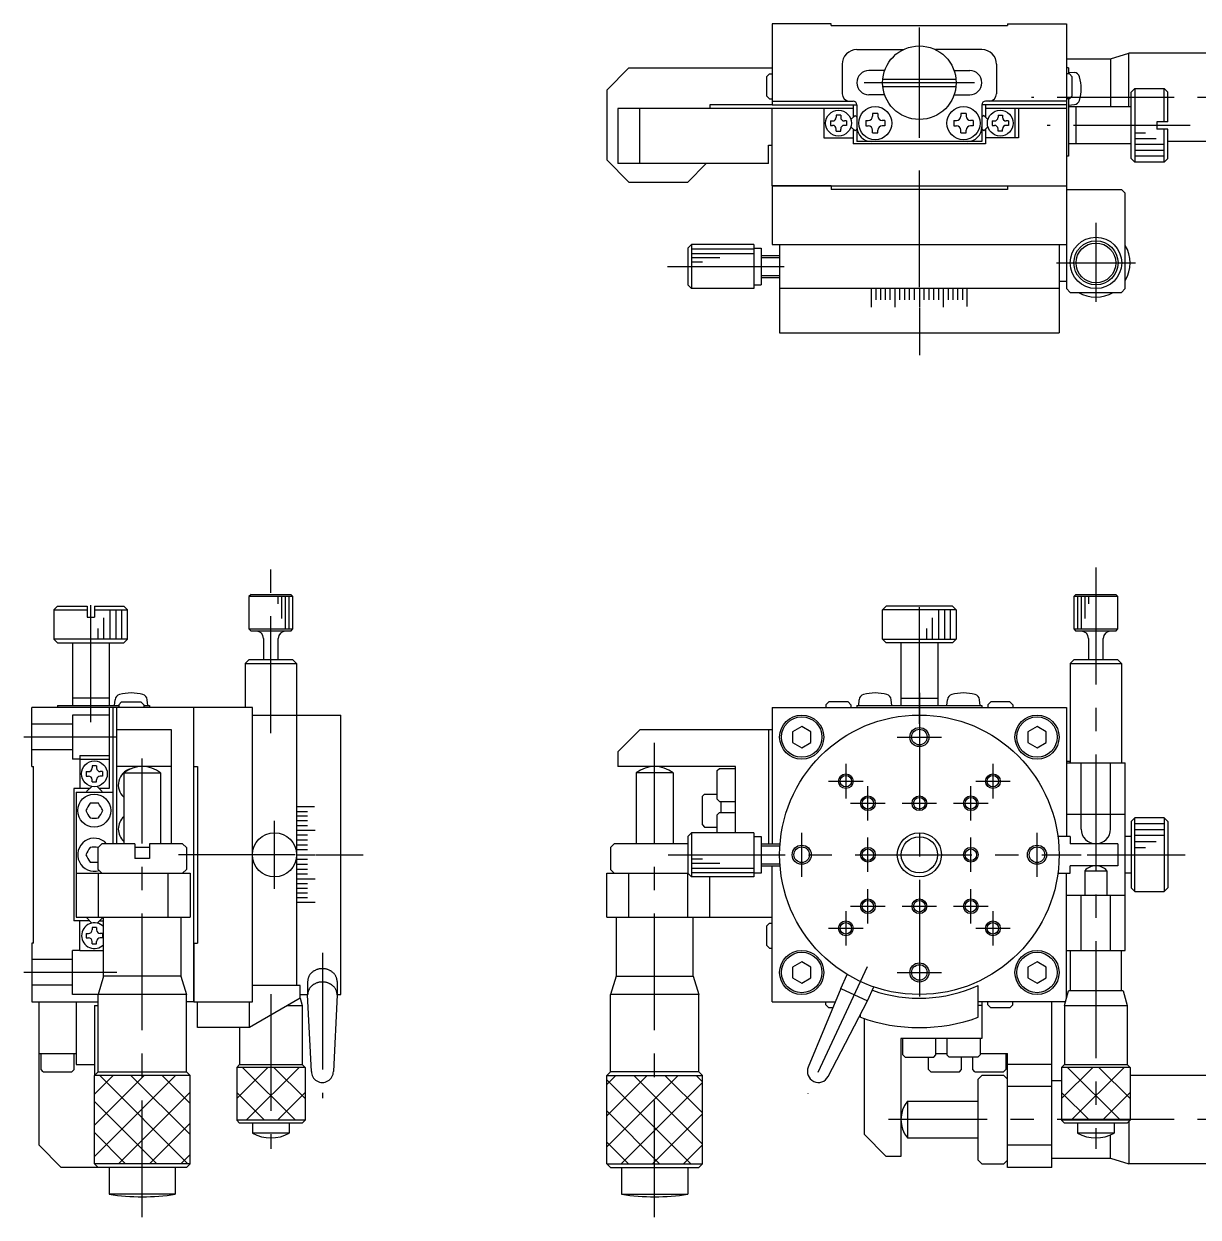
# Model space of a CAD drawing. Extents: x -1 to 253, y -8 to 263.
# Drawn here: x -1.1 to 158.6, y 101.2 to 263.4 of the extents above; entities that cross this region are included whole.
import ezdxf

# ---------------------------------------------------------------- set-up
doc = ezdxf.new("R2010")
doc.units = 0
doc.header["$LTSCALE"] = 0.5
doc.linetypes.add('CENTER', pattern=[50.8, 31.75, -6.35, 6.35, -6.35])
doc.linetypes.add('DASHED', pattern=[19.05, 12.7, -6.35])
for name, color, linetype in [('MSM_CENTER', 1, 'CENTER'), ('MSM_CONTINUOUS', 7, 'CONTINUOUS'), ('MSM_DASHED', 4, 'DASHED'), ('MSM_NARROW', 5, 'CONTINUOUS')]:
    doc.layers.add(name, color=color, linetype=linetype)

msp = doc.modelspace()

# ---------------------------------------------------------------- linework, layer by layer
at = {"layer": 'MSM_CENTER'}
for p, q in [((120.688971, 247.91585), (120.688968, 262.915852)), ((128.188971, 255.415883), (113.188969, 255.415854)), ((180.72218, 253.415872), (135.959689, 253.415872)), ((157.513314, 249.615885), (138.086068, 249.615882)), ((120.68897, 227.597353), (120.68897, 244.972525)), ((144.688981, 236.344962), (144.688981, 225.627664)), ((86.415682, 230.415861), (104.320874, 230.415861)), ((139.344479, 230.915861), (150.061777, 230.915861)), ((120.68897, 224.79709), (120.68897, 218.365255)), ((32.500012, 166.99943), (32.500012, 189.575103)), ((144.688961, 189.485721), (144.688961, 110.472799)), ((120.688962, 168.2457), (120.688961, 187.277)), ((8.000015, 168.497857), (8.000015, 186.037619)), ((120.688963, 172.45265), (120.688963, 128.452664)), ((11.557018, 166.452659), (-1.095983, 166.452659)), ((84.688949, 101.186692), (84.688953, 165.687369)), ((117.688966, 166.452646), (123.688969, 166.452646)), ((14.999985, 101.186692), (14.999985, 163.54769)), ((110.688963, 162.795756), (110.688963, 158.10956)), ((130.688962, 162.795756), (130.688962, 158.10956)), ((108.345864, 160.452656), (113.03206, 160.452656)), ((113.68896, 155.109547), (113.68896, 159.795747)), ((127.688959, 155.109547), (127.688959, 159.795747)), ((128.345863, 160.452656), (133.032059, 160.452656)), ((111.345861, 157.452647), (116.03206, 157.452647)), ((118.345869, 157.45265), (123.032069, 157.45265)), ((125.34586, 157.452647), (130.032059, 157.452647)), ((33.000012, 145.818822), (33.000012, 155.086496)), ((104.688961, 147.452651), (104.688961, 153.452653)), ((113.68896, 148.109554), (113.68896, 152.79575)), ((127.688959, 148.109551), (127.688959, 152.79575)), ((136.688974, 147.452648), (136.688974, 153.45265)), ((35.81852, 150.452656), (18.443348, 150.452656)), ((38.618783, 150.452656), (45.050618, 150.452656)), ((86.54505, 150.452657), (142.688956, 150.452657)), ((143.511379, 150.452657), (156.828548, 150.452657)), ((113.68896, 141.109548), (113.68896, 145.795747)), ((127.688959, 141.109548), (127.688959, 145.795747)), ((110.688963, 142.795757), (110.688963, 138.109561)), ((111.345861, 143.452645), (116.03206, 143.452645)), ((118.345869, 143.452645), (123.032065, 143.452645)), ((125.34586, 143.452645), (130.032059, 143.452645)), ((130.688962, 142.795757), (130.688962, 138.109561)), ((108.345864, 140.452657), (113.03206, 140.452657)), ((128.345863, 140.452657), (133.032059, 140.452657)), ((39.499618, 137.123071), (39.501568, 117.342589)), ((113.594366, 135.238255), (105.542223, 117.970367)), ((11.557018, 134.452658), (-1.095983, 134.452658)), ((117.688966, 134.452645), (123.688969, 134.452645)), ((32.500012, 131.513937), (32.500012, 110.472798)), ((180.72218, 114.452627), (116.491188, 114.452657))]:
    msp.add_line(p, q, dxfattribs=at)
at = {"layer": 'MSM_CONTINUOUS'}
for p, q in [((100.688939, 263.415865), (100.688941, 252.415867)), ((108.688975, 263.415865), (100.688975, 263.415865)), ((108.688972, 263.215868), (132.688968, 263.215868)), ((108.688975, 263.215865), (108.688975, 263.415853)), ((132.688968, 263.415868), (140.688968, 263.415868)), ((132.688968, 263.415868), (132.688968, 263.215868)), ((140.688968, 263.415868), (140.688973, 241.415869)), ((112.191474, 259.915866), (118.509555, 259.915866)), ((129.191473, 259.915866), (122.868391, 259.915866)), ((140.688969, 258.665873), (146.688981, 258.665873)), ((146.688981, 258.665873), (149.188982, 259.415871)), ((146.688981, 258.665873), (146.688981, 252.115854)), ((149.188982, 252.115854), (149.188982, 259.415871)), ((159.688983, 259.415871), (149.188982, 259.415871)), ((78.188983, 254.415868), (81.188986, 257.415865)), ((81.188988, 257.415865), (100.688974, 257.415862)), ((99.88892, 256.215865), (100.28892, 256.615865)), ((100.28892, 256.615865), (100.68892, 256.615865)), ((110.188972, 257.915865), (110.188972, 253.915867)), ((115.969003, 257.065876), (113.838996, 257.065876)), ((125.408943, 257.065876), (127.54397, 257.065876)), ((131.188974, 257.91587), (131.188974, 253.91587)), ((141.088967, 256.615868), (140.688967, 256.615868)), ((140.989021, 257.41587), (140.68897, 257.41587)), ((140.989021, 257.41587), (140.989021, 256.615868)), ((140.989021, 256.865882), (141.771003, 256.797461)), ((141.088967, 256.615868), (141.488967, 256.215868)), ((99.88892, 256.215865), (99.88892, 253.615865)), ((115.714029, 255.915861), (125.663908, 255.915876)), ((115.714034, 254.915861), (125.663907, 254.915876)), ((141.488967, 253.615868), (141.488967, 256.215868)), ((78.188983, 254.415868), (78.188983, 244.915867)), ((100.28892, 253.215865), (99.88892, 253.615865)), ((100.28892, 253.215865), (100.68892, 253.215865)), ((115.969003, 253.765859), (113.838996, 253.765859)), ((125.408943, 253.765887), (127.54397, 253.765887)), ((141.088967, 253.215868), (140.688967, 253.215868)), ((140.989021, 253.215868), (140.989021, 245.41587)), ((141.488967, 253.615868), (141.088967, 253.215868)), ((149.489024, 254.115885), (149.98902, 254.615885)), ((149.489024, 245.115882), (149.489024, 254.115885)), ((149.98902, 254.615885), (149.98902, 244.615884)), ((149.98902, 254.615885), (153.98902, 254.615885)), ((153.98902, 250.115882), (153.98902, 254.615885)), ((154.489022, 254.115885), (153.98902, 254.615885)), ((154.489022, 250.115882), (154.489022, 254.115885)), ((111.688972, 251.915865), (79.688975, 251.915865)), ((79.688975, 251.915865), (79.688975, 244.415856)), ((82.688974, 244.415857), (82.688974, 251.915865)), ((92.188983, 252.415867), (92.188983, 251.915865)), ((100.688966, 252.415864), (92.188983, 252.415867)), ((100.688941, 252.915867), (111.688972, 252.915867)), ((100.688941, 252.415867), (112.188972, 252.415867)), ((100.688974, 241.415864), (100.688957, 251.915865)), ((107.688957, 251.915865), (107.688957, 247.915866)), ((111.688972, 252.415836), (111.688972, 250.726502)), ((112.188972, 252.415867), (112.188972, 247.415866)), ((140.68897, 252.41587), (129.188973, 252.41587)), ((129.188973, 252.41587), (129.188973, 247.415872)), ((140.68897, 252.915872), (129.688969, 252.915872)), ((129.688973, 252.4159), (129.688973, 250.726568)), ((140.68897, 251.91587), (129.688973, 251.91587)), ((133.688972, 251.91587), (133.688972, 247.91587)), ((134.188983, 251.91587), (134.188983, 247.91587)), ((140.989021, 252.365883), (141.771003, 252.434303)), ((149.489024, 252.115854), (140.989021, 252.115852)), ((141.989023, 252.115852), (141.989023, 247.115851)), ((108.588965, 250.215841), (108.588965, 249.61584)), ((108.588965, 250.215841), (108.888964, 250.215841)), ((109.388964, 251.01584), (109.388964, 250.715841)), ((109.988965, 251.01584), (109.388964, 251.01584)), ((109.988965, 251.01584), (109.988965, 250.715841)), ((110.788964, 250.215841), (110.488965, 250.215841)), ((110.788964, 250.215841), (110.788964, 249.61584)), ((111.368816, 250.406347), (111.938972, 250.976502)), ((111.938972, 250.976502), (112.188972, 250.726502)), ((113.390974, 250.269868), (113.390974, 249.561867)), ((113.390974, 250.269868), (113.744973, 250.269868)), ((114.334973, 251.213867), (114.334973, 250.859868)), ((115.042974, 251.213867), (114.334973, 251.213867)), ((115.042974, 251.213867), (115.042974, 250.859868)), ((115.986973, 250.269868), (115.632974, 250.269868)), ((115.986973, 250.269868), (115.986973, 249.561867)), ((125.390974, 250.269865), (125.390974, 249.561864)), ((125.390974, 250.269865), (125.744973, 250.269865)), ((126.334973, 251.213864), (126.334973, 250.859865)), ((127.042974, 251.213864), (126.334973, 251.213864)), ((127.042974, 251.213864), (127.042974, 250.859865)), ((127.986973, 250.269865), (127.632974, 250.269865)), ((127.986973, 250.269865), (127.986973, 249.561864)), ((129.438973, 250.97657), (129.188973, 250.726567)), ((130.00914, 250.406402), (129.438973, 250.97657)), ((130.588977, 250.215844), (130.888976, 250.215844)), ((130.588977, 250.215844), (130.588977, 249.615843)), ((131.388975, 251.015844), (131.988976, 251.015844)), ((131.388975, 251.015844), (131.388976, 250.715845)), ((131.988976, 251.015844), (131.988977, 250.715845)), ((132.788976, 250.215845), (132.488977, 250.215845)), ((132.788976, 250.215845), (132.788976, 249.615844)), ((154.489022, 250.115882), (152.989022, 250.115882)), ((152.989022, 250.115882), (152.989022, 249.115882)), ((108.588965, 249.61584), (108.888964, 249.61584)), ((109.388964, 248.815841), (109.388964, 249.11584)), ((109.388964, 248.815841), (109.988965, 248.815841)), ((109.988965, 248.815841), (109.988965, 249.11584)), ((110.788964, 249.61584), (110.488965, 249.61584)), ((111.368814, 249.425325), (111.938972, 248.855168)), ((111.688972, 249.105168), (111.688972, 247.115862)), ((111.938972, 248.855168), (112.188972, 249.105168)), ((113.390974, 249.561867), (113.744973, 249.561867)), ((114.334973, 248.617868), (114.334973, 248.971867)), ((114.334973, 248.617868), (115.042974, 248.617868)), ((115.042974, 248.617868), (115.042974, 248.971867)), ((115.986973, 249.561867), (115.632974, 249.561867)), ((125.390974, 249.561864), (125.744973, 249.561864)), ((126.334973, 248.617865), (126.334973, 248.971864)), ((126.334973, 248.617865), (127.042974, 248.617865)), ((127.042974, 248.617865), (127.042974, 248.971864)), ((127.986973, 249.561864), (127.632974, 249.561864)), ((129.438973, 248.855232), (129.188973, 249.105233)), ((130.009114, 249.425373), (129.438973, 248.855232)), ((129.688973, 249.105232), (129.688973, 247.115867)), ((130.588977, 249.615843), (130.888976, 249.615843)), ((131.388976, 248.815845), (131.388976, 249.115844)), ((131.988977, 248.815845), (131.388976, 248.815845)), ((131.988977, 248.815845), (131.988977, 249.115844)), ((132.788976, 249.615844), (132.488977, 249.615844)), ((154.489022, 249.115882), (152.989022, 249.115882)), ((153.98902, 244.615884), (153.98902, 249.115882)), ((154.489022, 245.115882), (154.489022, 249.115882)), ((100.188973, 246.915863), (100.688941, 246.915863)), ((100.188973, 244.415863), (100.188973, 246.915863)), ((107.688957, 247.915866), (111.688972, 247.915866)), ((129.688973, 247.115867), (111.688972, 247.115862)), ((129.188973, 247.415872), (112.188972, 247.415866)), ((134.188983, 247.91587), (129.688973, 247.91587)), ((149.489024, 247.115854), (140.989021, 247.115851)), ((159.688982, 247.41587), (154.489022, 247.41587)), ((140.989021, 245.41587), (140.68897, 245.41587)), ((149.98902, 244.615884), (149.489024, 245.115882)), ((154.489022, 245.115882), (153.98902, 244.615884)), ((81.188983, 241.915864), (78.188983, 244.915867)), ((100.188973, 244.415863), (79.688975, 244.415856)), ((91.689039, 244.41586), (89.188981, 241.915802)), ((153.98902, 244.615884), (149.98902, 244.615884)), ((81.189046, 241.915802), (89.188981, 241.915802)), ((100.688974, 241.415864), (140.688973, 241.415869)), ((108.688974, 241.415864), (100.688974, 241.415864)), ((100.688974, 241.415864), (100.688974, 233.415867)), ((108.688974, 241.415868), (108.688974, 240.915864)), ((132.688972, 240.915864), (108.688974, 240.915864)), ((132.688972, 241.415868), (132.688972, 240.915864)), ((132.688972, 241.415864), (140.688972, 241.415864)), ((140.688972, 241.415864), (140.688972, 227.415865)), ((140.688972, 240.915861), (148.188981, 240.915861)), ((148.688981, 240.415858), (148.188981, 240.915861)), ((148.688981, 227.415865), (148.688981, 240.415858)), ((89.688975, 233.415864), (89.188987, 232.915861)), ((89.188987, 232.915861), (89.188987, 227.915865)), ((89.688975, 233.415864), (89.688975, 227.415865)), ((98.188977, 233.415864), (89.688975, 233.415864)), ((98.188977, 233.415864), (98.188977, 227.415865)), ((98.188977, 232.915861), (99.188971, 232.915861)), ((99.188971, 232.915861), (99.188971, 227.915865)), ((100.688974, 233.415867), (140.688972, 233.415864)), ((101.688971, 233.415867), (101.688971, 221.415862)), ((139.688978, 233.415864), (139.688978, 221.415862)), ((99.188971, 231.915861), (101.688971, 231.915861)), ((99.188971, 228.915861), (101.688971, 228.915861)), ((89.188987, 227.915865), (89.688975, 227.415865)), ((98.188977, 227.415865), (89.688975, 227.415865)), ((98.188977, 227.915865), (99.188971, 227.915865)), ((139.688978, 227.415865), (101.688971, 227.415865)), ((114.190593, 224.915864), (114.190593, 227.415865)), ((114.817653, 225.915864), (114.817653, 227.415865)), ((115.451866, 225.915864), (115.451866, 227.415865)), ((116.092459, 225.915864), (116.092459, 227.415865)), ((116.738653, 225.915864), (116.738653, 227.415865)), ((117.389659, 224.915864), (117.389659, 227.415865)), ((118.044685, 225.915864), (118.044685, 227.415865)), ((118.702933, 225.915864), (118.702933, 227.415865)), ((119.363601, 225.915864), (119.363601, 227.415865)), ((120.025883, 225.915864), (120.025883, 227.415865)), ((120.68897, 227.415865), (120.68897, 224.915864)), ((121.352064, 225.915864), (121.352064, 227.415865)), ((122.014346, 225.915864), (122.014346, 227.415865)), ((122.675013, 225.915864), (122.675013, 227.415865)), ((123.333261, 225.915864), (123.333261, 227.415865)), ((123.988288, 224.915864), (123.988288, 227.415865)), ((124.639294, 225.915864), (124.639294, 227.415865)), ((125.285488, 225.915864), (125.285488, 227.415865)), ((125.926081, 225.915864), (125.926081, 227.415865)), ((126.560288, 227.415865), (126.560288, 225.915864)), ((127.187354, 224.986037), (127.187354, 227.415865)), ((139.688978, 228.415861), (140.688972, 228.415861)), ((140.688972, 227.415865), (141.188975, 226.915861)), ((148.688981, 227.415865), (148.188981, 226.915861)), ((141.188975, 226.915861), (148.188981, 226.915861)), ((101.688971, 221.415862), (139.688978, 221.415862)), ((29.800099, 185.852695), (29.500099, 185.552695)), ((35.500099, 185.552695), (29.500099, 185.552695)), ((29.500099, 185.552695), (29.500099, 181.152695)), ((29.800099, 185.852695), (35.200099, 185.852695)), ((35.500099, 185.552695), (35.200099, 185.852695)), ((35.500099, 181.152695), (35.500099, 185.552695)), ((141.988961, 185.852696), (141.688961, 185.552696)), ((147.688961, 185.552696), (141.688961, 185.552696)), ((141.688961, 185.552696), (141.688961, 181.152696)), ((141.988961, 185.852696), (147.388961, 185.852696)), ((147.688961, 185.552696), (147.388961, 185.852696)), ((147.688961, 181.152696), (147.688961, 185.552696)), ((3.500023, 184.252648), (3.000023, 183.752648)), ((3.000023, 183.752648), (7.500032, 183.752648)), ((3.000023, 183.752648), (3.000023, 179.752649)), ((3.500023, 184.252648), (7.500032, 184.252648)), ((7.500032, 184.252648), (7.500032, 182.752648)), ((8.500032, 184.252648), (12.500032, 184.252648)), ((8.500032, 184.252648), (8.500032, 182.752648)), ((8.500032, 183.752648), (13.000033, 183.752648)), ((12.500032, 184.252648), (13.000033, 183.752648)), ((13.000024, 179.752649), (13.000033, 183.752648)), ((116.188955, 184.252647), (115.688953, 183.752647)), ((125.688956, 183.752647), (115.688953, 183.752647)), ((115.688958, 179.752648), (115.688953, 183.752647)), ((125.188954, 184.252647), (116.188955, 184.252647)), ((125.188954, 184.252647), (125.688956, 183.752647)), ((125.688956, 183.752647), (125.688956, 179.752648)), ((7.500032, 182.752648), (8.500032, 182.752648)), ((29.500099, 181.152695), (35.500099, 181.152695)), ((29.500099, 181.152695), (29.800099, 180.852695)), ((35.200099, 180.852695), (29.800099, 180.852695)), ((35.200099, 180.852695), (35.500099, 181.152695)), ((141.688961, 181.152696), (147.688961, 181.152696)), ((141.688961, 181.152696), (141.988961, 180.852696)), ((147.388961, 180.852696), (141.988961, 180.852696)), ((147.388961, 180.852696), (147.688961, 181.152696)), ((13.000024, 179.752649), (3.000023, 179.752649)), ((3.000023, 179.752649), (3.500023, 179.252647)), ((3.500023, 179.252647), (12.500024, 179.252647)), ((5.500015, 179.252647), (5.500015, 170.752648)), ((10.500015, 179.252647), (10.500015, 170.752648)), ((12.500024, 179.252647), (13.000024, 179.752649)), ((31.500099, 179.852695), (31.500099, 176.952695)), ((33.500099, 176.952695), (33.500099, 179.852695)), ((115.688958, 179.752648), (125.688956, 179.752648)), ((116.188956, 179.252646), (115.688958, 179.752648)), ((125.188954, 179.252646), (116.188956, 179.252646)), ((118.188965, 179.252646), (118.188965, 170.752647)), ((123.188964, 179.252646), (123.188964, 170.752647)), ((125.688956, 179.752648), (125.188954, 179.252646)), ((143.688961, 179.852696), (143.688961, 176.952715)), ((145.688961, 176.952715), (145.688961, 179.852696)), ((29.000012, 176.452695), (29.500009, 176.952695)), ((35.500015, 176.952695), (29.500009, 176.952695)), ((35.500015, 176.952695), (36.000009, 176.452695)), ((141.188962, 176.452696), (141.688958, 176.952696)), ((147.688964, 176.952696), (141.688958, 176.952696)), ((147.688964, 176.952696), (148.188958, 176.452696)), ((29.000012, 176.452695), (29.000012, 170.452658)), ((29.000015, 176.452689), (36.000009, 176.452689)), ((36.000009, 176.452695), (36.000009, 132.669238)), ((141.188962, 176.452696), (141.188962, 162.952694)), ((141.188965, 176.45269), (148.188958, 176.45269)), ((148.188958, 176.452696), (148.188958, 162.95269)), ((0, 162.452658), (0, 170.452658)), ((30.000009, 170.452658), (0, 170.452658)), ((3.500011, 170.752676), (11.800005, 170.752676)), ((3.500011, 170.752676), (3.500011, 170.452658)), ((10.500015, 171.752646), (5.500015, 171.752646)), ((10.500002, 170.452658), (10.500009, 159.452659)), ((11.000009, 170.452658), (10.999994, 151.952651)), ((11.250023, 170.752676), (11.318444, 171.534689)), ((11.500001, 170.452658), (11.500013, 151.952648)), ((12.200005, 171.252638), (11.800005, 170.852638)), ((11.800005, 170.852638), (11.800005, 170.452638)), ((12.200005, 171.252638), (14.800005, 171.252637)), ((15.200005, 170.852637), (14.800005, 171.252637)), ((15.200005, 170.852637), (15.200005, 170.452637)), ((15.200005, 170.752676), (16.000007, 170.752676)), ((15.750025, 170.752676), (15.681611, 171.534628)), ((16.000007, 170.752676), (16.000007, 170.452658)), ((21.999999, 130.452659), (22.000009, 170.452658)), ((22.000009, 162.452658), (22.000009, 170.452658)), ((30.000006, 130.45266), (30.000009, 170.452658)), ((100.688961, 170.452659), (140.688962, 170.452659)), ((100.688961, 170.452659), (100.688961, 151.952657)), ((107.988953, 170.852679), (108.388953, 171.252679)), ((107.988953, 170.852679), (107.988953, 170.452679)), ((110.988953, 171.252679), (108.388953, 171.252679)), ((110.988953, 171.252679), (111.388953, 170.852679)), ((111.388953, 170.852679), (111.388953, 170.452679)), ((112.188828, 170.752647), (129.188893, 170.752647)), ((112.188842, 170.752647), (112.188842, 170.452657)), ((112.438844, 170.752647), (112.507262, 171.534627)), ((116.938843, 170.752647), (116.870432, 171.534627)), ((118.188965, 171.752645), (123.188964, 171.752645)), ((124.439087, 170.752647), (124.507494, 171.534627)), ((128.939087, 170.752647), (128.870664, 171.534627)), ((129.188896, 170.752647), (129.188896, 170.452657)), ((129.188899, 170.752659), (129.188899, 170.45267)), ((129.988962, 170.852663), (130.388962, 171.252663)), ((129.988962, 170.852663), (129.988962, 170.452663)), ((132.988962, 171.252663), (130.388962, 171.252663)), ((132.988962, 171.252663), (133.388962, 170.852663)), ((133.388962, 170.852663), (133.388962, 170.452663)), ((140.688962, 170.452659), (140.688962, 152.952657)), ((30.000009, 169.452664), (42.000011, 169.452664)), ((42.000011, 131.452657), (42.000011, 169.452664)), ((19.000002, 167.452658), (11.500005, 167.452658)), ((19.000014, 151.952651), (19.000002, 167.452658)), ((79.688961, 164.452659), (82.68896, 167.452657)), ((100.68896, 167.452657), (82.68896, 167.452657)), ((100.18896, 167.452657), (100.188962, 151.952657)), ((104.688961, 167.896032), (103.438961, 167.174344)), ((103.438961, 167.174344), (103.438961, 165.730968)), ((105.938961, 167.174344), (104.688961, 167.896032)), ((105.938961, 165.730968), (105.938961, 167.174344)), ((136.688962, 167.896032), (135.438962, 167.174344)), ((135.438962, 167.174344), (135.438962, 165.730968)), ((137.938962, 167.174344), (136.688962, 167.896032)), ((137.938962, 165.730968), (137.938962, 167.174344)), ((103.438961, 165.730968), (104.688961, 165.009279)), ((104.688961, 165.009279), (105.938961, 165.730968)), ((135.438962, 165.730968), (136.688962, 165.009279)), ((136.688962, 165.009279), (137.938962, 165.730968)), ((6.499971, 163.952655), (10.500002, 163.952655)), ((6.500006, 163.952655), (6.500001, 159.452659)), ((79.688961, 164.452659), (79.688961, 162.45265)), ((0, 162.452658), (0.2, 162.452658)), ((0.2, 138.452659), (0.2, 162.452656)), ((6.500009, 163.452658), (10.500002, 163.452658)), ((8.800009, 162.552633), (8.200008, 162.552633)), ((8.200008, 162.552633), (8.200008, 162.252634)), ((8.800009, 162.552633), (8.800009, 162.252634)), ((19.000007, 162.452651), (11.50001, 162.452651)), ((22.000005, 162.452658), (22.500009, 162.452658)), ((22.500009, 162.452658), (22.500009, 138.45266)), ((95.688965, 162.45265), (79.688961, 162.45265)), ((95.688965, 153.45266), (95.688965, 162.45265)), ((141.088967, 163.152689), (140.688967, 163.152689)), ((140.689015, 162.95269), (148.688967, 162.952687)), ((141.188962, 163.052694), (141.088967, 163.152689)), ((142.688961, 153.952657), (142.688961, 162.952684)), ((146.688968, 155.95265), (146.688968, 162.952684)), ((148.688967, 137.452611), (148.688967, 162.952687)), ((7.400009, 161.752634), (7.400009, 161.152633)), ((7.400009, 161.752634), (7.700008, 161.752634)), ((7.400009, 161.152633), (7.700008, 161.152633)), ((8.200008, 160.352634), (8.200008, 160.652633)), ((8.800009, 160.352634), (8.800009, 160.652633)), ((9.600008, 161.752634), (9.300009, 161.752634)), ((9.600008, 161.152633), (9.300009, 161.152633)), ((9.600008, 161.752634), (9.600008, 161.152633)), ((12.499976, 161.57515), (12.499976, 151.952651)), ((12.499993, 161.57515), (17.5, 161.57515)), ((17.499994, 161.57515), (17.499994, 151.952651)), ((87.188947, 161.575155), (82.188933, 161.575155)), ((82.188933, 161.575155), (82.188938, 151.95265)), ((87.188947, 161.575155), (87.188947, 151.95265)), ((93.18897, 161.902661), (93.488957, 162.20265)), ((93.18897, 158.002639), (93.18897, 161.902661)), ((93.488957, 162.20265), (95.688971, 162.20265)), ((5.699999, 159.452659), (5.699974, 141.452658)), ((7.839317, 159.452659), (5.699999, 159.452659)), ((8.129057, 159.7424), (7.439328, 159.052665)), ((7.439328, 159.052665), (7.539332, 158.95266)), ((8.200008, 160.352634), (8.800009, 160.352634)), ((8.870929, 159.742394), (9.560658, 159.052665)), ((10.500009, 159.452659), (9.160664, 159.452659)), ((9.560658, 159.052665), (9.460652, 158.95266)), ((5.999987, 158.95266), (5.999987, 141.95265)), ((5.999987, 158.95266), (11.000001, 158.95266)), ((91.188867, 158.402671), (91.488855, 158.702659)), ((91.18897, 154.50254), (91.18897, 158.402774)), ((91.488855, 158.702659), (93.18897, 158.702659)), ((93.18897, 158.002639), (93.488957, 157.702651)), ((93.488957, 157.702651), (95.688971, 157.702651)), ((93.688965, 157.702651), (93.688965, 156.202656)), ((38.429836, 156.95104), (36.000008, 156.95104)), ((36.000008, 156.323974), (37.500009, 156.323974)), ((93.188867, 155.902663), (93.488855, 156.202651)), ((93.18897, 153.45266), (93.18897, 155.902768)), ((93.488855, 156.202656), (95.688965, 156.202656)), ((140.688962, 155.952656), (148.688961, 155.952656)), ((146.688961, 153.952657), (146.688961, 155.952656)), ((37.500009, 155.689767), (36.000008, 155.689767)), ((37.500009, 155.049174), (36.000008, 155.049174)), ((37.500009, 154.40298), (36.000008, 154.40298)), ((91.188867, 154.502644), (91.488855, 154.202656)), ((91.488855, 154.202656), (93.18897, 154.202656)), ((149.988952, 155.452659), (149.488953, 154.952658)), ((149.488953, 154.952658), (149.488953, 145.952658)), ((149.988952, 145.452658), (149.988952, 155.452659)), ((153.988951, 155.452659), (149.988952, 155.452659)), ((153.988951, 155.452659), (153.988951, 145.452658)), ((154.488951, 154.952658), (153.988951, 155.452659)), ((154.488951, 154.952658), (154.488951, 145.952658)), ((38.500009, 153.751974), (36.000008, 153.751974)), ((37.500009, 153.096947), (36.000008, 153.096947)), ((89.688959, 153.45266), (89.188971, 152.952657)), ((89.188971, 152.952657), (89.188971, 147.952661)), ((89.688959, 153.45266), (89.688959, 147.452661)), ((98.188961, 153.45266), (89.688959, 153.45266)), ((98.188961, 153.452657), (98.188961, 147.452657)), ((98.188961, 152.952657), (99.188961, 152.952657)), ((99.188961, 152.952657), (99.188961, 147.952657)), ((141.188962, 152.952657), (139.523772, 152.952657)), ((141.188962, 152.952657), (141.188962, 151.952657)), ((149.488953, 152.95266), (148.688967, 152.95266)), ((8.999985, 151.452651), (9.499985, 151.952651)), ((8.999985, 148.452712), (8.999985, 151.452651)), ((13.999985, 151.952651), (9.499985, 151.952651)), ((13.999985, 151.952658), (13.999985, 149.952658)), ((15.999985, 151.452658), (13.999985, 151.452658)), ((15.999985, 151.952658), (15.999985, 149.952658)), ((20.499986, 151.952651), (15.999985, 151.952651)), ((20.499986, 151.952651), (20.999986, 151.452651)), ((20.999986, 151.452651), (20.999986, 148.452712)), ((37.500009, 152.4387), (36.000008, 152.4387)), ((37.500009, 151.778032), (36.000008, 151.778032)), ((37.500009, 151.11575), (36.000008, 151.11575)), ((79.188952, 151.95265), (78.688954, 151.45265)), ((78.688954, 151.45265), (78.688954, 148.452711)), ((89.188971, 151.95265), (79.188952, 151.95265)), ((99.188961, 151.952657), (101.748273, 151.952657)), ((147.688964, 151.952657), (141.188962, 151.952657)), ((147.688964, 151.952657), (147.688964, 148.952657)), ((15.999985, 149.952658), (13.999985, 149.952658)), ((36.000008, 150.452656), (38.500009, 150.452656)), ((37.500009, 149.789569), (36.000008, 149.789569)), ((5.999987, 147.952667), (21.499986, 147.952651)), ((9.499985, 147.952711), (8.999985, 148.452712)), ((8.999987, 147.952664), (8.999987, 141.95265)), ((18.499986, 147.952683), (18.499986, 141.95265)), ((20.999986, 148.452712), (20.499986, 147.952711)), ((21.499986, 147.952683), (21.499986, 141.95265)), ((37.500009, 149.127287), (36.000008, 149.127287)), ((37.500009, 148.466619), (36.000008, 148.466619)), ((37.500009, 147.808372), (36.000008, 147.808372)), ((78.188951, 147.95271), (89.188971, 147.95271)), ((78.189041, 141.952657), (78.188951, 147.95271)), ((78.688954, 148.452711), (79.188952, 147.95271)), ((81.189041, 141.952702), (81.188951, 147.952755)), ((89.188964, 141.95266), (89.188969, 147.952713)), ((89.188971, 147.952661), (89.688959, 147.452661)), ((99.188961, 147.952657), (98.188961, 147.952657)), ((99.188973, 148.952657), (101.748273, 148.952657)), ((100.688961, 130.452658), (100.688961, 148.952657)), ((139.523772, 147.952657), (141.188962, 147.952657)), ((140.688962, 130.885687), (140.688962, 147.952657)), ((141.188962, 147.952657), (141.188962, 148.952657)), ((147.688964, 148.952657), (141.188962, 148.952657)), ((143.188961, 148.275529), (146.188958, 148.275532)), ((143.188961, 148.275532), (143.188961, 144.952657)), ((146.188958, 148.275532), (146.188958, 144.952657)), ((149.488953, 147.952658), (148.688967, 147.952658)), ((38.500009, 147.153345), (36.000008, 147.153345)), ((37.500009, 146.502339), (36.000008, 146.502339)), ((98.188961, 147.452661), (89.688959, 147.452661)), ((92.188964, 141.952657), (92.188969, 147.452661)), ((37.500009, 145.856145), (36.000008, 145.856145)), ((37.500009, 145.215552), (36.000008, 145.215552)), ((37.500009, 144.581339), (36.000008, 144.581339)), ((140.688962, 144.952657), (148.688961, 144.952657)), ((142.688961, 137.452607), (142.688961, 144.952651)), ((146.688968, 137.452607), (146.688968, 144.952657)), ((149.488953, 145.952658), (149.988952, 145.452658)), ((149.988952, 145.452658), (153.988951, 145.452658)), ((154.488951, 145.952658), (153.988951, 145.452658)), ((38.500009, 143.954279), (36.000008, 143.954279)), ((7.858523, 141.452658), (5.699974, 141.452658)), ((5.999987, 141.95265), (21.499986, 141.95265)), ((6.499974, 137.452658), (6.499978, 141.452658)), ((8.14493, 141.166236), (7.358522, 141.95265)), ((8.886588, 141.159393), (9.679846, 141.95265)), ((9.179832, 141.452658), (9.749985, 141.452656)), ((9.749985, 133.952651), (9.749985, 141.95265)), ((20.249985, 141.95265), (20.249985, 133.952651)), ((78.189041, 141.952657), (100.688965, 141.952657)), ((79.43895, 141.952657), (79.43895, 133.952659)), ((89.938945, 133.952659), (89.938945, 141.952657)), ((99.888965, 140.752672), (100.288965, 141.152672)), ((100.288965, 141.152672), (100.688965, 141.152672)), ((7.399982, 139.752633), (7.399982, 139.152632)), ((7.399982, 139.752633), (7.699981, 139.752633)), ((8.799982, 140.552632), (8.199981, 140.552632)), ((8.199981, 140.552632), (8.199981, 140.252633)), ((8.799982, 140.552632), (8.799982, 140.252633)), ((9.599981, 139.752633), (9.299982, 139.752633)), ((9.599981, 139.752633), (9.599981, 139.152632)), ((99.888965, 140.752672), (99.888965, 138.152672)), ((0, 138.452659), (0, 130.452659)), ((0.2, 138.452659), (0.000012, 138.452659)), ((7.399982, 139.152632), (7.699981, 139.152632)), ((8.199981, 138.352633), (8.199981, 138.652632)), ((8.199981, 138.352633), (8.799982, 138.352633)), ((8.799982, 138.352633), (8.799982, 138.652632)), ((9.599981, 139.152632), (9.299982, 139.152632)), ((22.000005, 138.45266), (22.500009, 138.45266)), ((22.000009, 138.45266), (22.000009, 130.45266)), ((100.288965, 137.752672), (99.888965, 138.152672)), ((6.499974, 137.452658), (9.749985, 137.452658)), ((100.288965, 137.752672), (100.688965, 137.752672)), ((140.689015, 137.452617), (148.688967, 137.452617)), ((141.188962, 137.452654), (141.188962, 131.952658)), ((148.188958, 131.952658), (148.188958, 137.452617)), ((38.352849, 134.651629), (38.282479, 134.606944)), ((38.425403, 134.693613), (38.352849, 134.651629)), ((38.500002, 134.732816), (38.425403, 134.693613)), ((38.576505, 134.769164), (38.500002, 134.732816)), ((38.654766, 134.802587), (38.576505, 134.769164)), ((38.734635, 134.833022), (38.654766, 134.802587)), ((38.815962, 134.860411), (38.734635, 134.833022)), ((38.898591, 134.884702), (38.815962, 134.860411)), ((38.982364, 134.905849), (38.898591, 134.884702)), ((39.067123, 134.92381), (38.982364, 134.905849)), ((39.152706, 134.938553), (39.067123, 134.92381)), ((39.23895, 134.950049), (39.152706, 134.938553)), ((39.325691, 134.958276), (39.23895, 134.950049)), ((39.412763, 134.963218), (39.325691, 134.958276)), ((39.500002, 134.964867), (39.412763, 134.963218)), ((39.587241, 134.963218), (39.500002, 134.964867)), ((39.674314, 134.958276), (39.587241, 134.963218)), ((39.761054, 134.950049), (39.674314, 134.958276)), ((39.847298, 134.938553), (39.761054, 134.950049)), ((39.932881, 134.92381), (39.847298, 134.938553)), ((40.01764, 134.905849), (39.932881, 134.92381)), ((40.101414, 134.884702), (40.01764, 134.905849)), ((40.184042, 134.860411), (40.101414, 134.884702)), ((40.265369, 134.833022), (40.184042, 134.860411)), ((40.345239, 134.802587), (40.265369, 134.833022)), ((40.423499, 134.769164), (40.345239, 134.802587)), ((40.500002, 134.732816), (40.423499, 134.769164)), ((40.574601, 134.693613), (40.500002, 134.732816)), ((40.647155, 134.651629), (40.574601, 134.693613)), ((40.717525, 134.606944), (40.647155, 134.651629)), ((104.688961, 135.896034), (103.438961, 135.174346)), ((103.438961, 135.174346), (103.438961, 133.73097)), ((105.938961, 135.174346), (104.688961, 135.896034)), ((105.938961, 133.73097), (105.938961, 135.174346)), ((136.688962, 135.896034), (135.438962, 135.174346)), ((135.438962, 135.174346), (135.438962, 133.73097)), ((137.938962, 135.174346), (136.688962, 135.896034)), ((137.938962, 133.73097), (137.938962, 135.174346)), ((9.749985, 133.952651), (8.999985, 131.452652)), ((20.249985, 133.952651), (9.749985, 133.952651)), ((20.249985, 133.952651), (20.999986, 131.452652)), ((37.501906, 133.308366), (37.500002, 133.232815)), ((37.500002, 133.232815), (37.500353, 131.452657)), ((37.507613, 133.383773), (37.501906, 133.308366)), ((37.517112, 133.458893), (37.507613, 133.383773)), ((37.530387, 133.533583), (37.517112, 133.458893)), ((37.54741, 133.6077), (37.530387, 133.533583)), ((37.568151, 133.681103), (37.54741, 133.6077)), ((37.592568, 133.753653), (37.568151, 133.681103)), ((37.620617, 133.825212), (37.592568, 133.753653)), ((37.652243, 133.895642), (37.620617, 133.825212)), ((37.687387, 133.964812), (37.652243, 133.895642)), ((37.725981, 134.032588), (37.687387, 133.964812)), ((37.767951, 134.098841), (37.725981, 134.032588)), ((37.813219, 134.163446), (37.767951, 134.098841)), ((37.861698, 134.226279), (37.813219, 134.163446)), ((37.913296, 134.287221), (37.861698, 134.226279)), ((37.967913, 134.346156), (37.913296, 134.287221)), ((38.025448, 134.402972), (37.967913, 134.346156)), ((38.085789, 134.457561), (38.025448, 134.402972)), ((38.148822, 134.509818), (38.085789, 134.457561)), ((38.214427, 134.559644), (38.148822, 134.509818)), ((38.282479, 134.606944), (38.214427, 134.559644)), ((38.815962, 133.047788), (38.734635, 133.020398)), ((38.898591, 133.072078), (38.815962, 133.047788)), ((38.982364, 133.093225), (38.898591, 133.072078)), ((39.067123, 133.111187), (38.982364, 133.093225)), ((39.152706, 133.125929), (39.067123, 133.111187)), ((39.23895, 133.137425), (39.152706, 133.125929)), ((39.325691, 133.145652), (39.23895, 133.137425)), ((39.412763, 133.150595), (39.325691, 133.145652)), ((39.500002, 133.152243), (39.412763, 133.150595)), ((39.587241, 133.150595), (39.500002, 133.152243)), ((39.674314, 133.145652), (39.587241, 133.150595)), ((39.761054, 133.137425), (39.674314, 133.145652)), ((39.847298, 133.125929), (39.761054, 133.137425)), ((39.932881, 133.111187), (39.847298, 133.125929)), ((40.01764, 133.093225), (39.932881, 133.111187)), ((40.101414, 133.072078), (40.01764, 133.093225)), ((40.184042, 133.047788), (40.101414, 133.072078)), ((40.265369, 133.020398), (40.184042, 133.047788)), ((40.785577, 134.559644), (40.717525, 134.606944)), ((40.851182, 134.509818), (40.785577, 134.559644)), ((40.914216, 134.457561), (40.851182, 134.509818)), ((40.974557, 134.402972), (40.914216, 134.457561)), ((41.032091, 134.346156), (40.974557, 134.402972)), ((41.086709, 134.287221), (41.032091, 134.346156)), ((41.138306, 134.226279), (41.086709, 134.287221)), ((41.186785, 134.163446), (41.138306, 134.226279)), ((41.232053, 134.098841), (41.186785, 134.163446)), ((41.274024, 134.032588), (41.232053, 134.098841)), ((41.312618, 133.964812), (41.274024, 134.032588)), ((41.347761, 133.895642), (41.312618, 133.964812)), ((41.379387, 133.825212), (41.347761, 133.895642)), ((41.407436, 133.753653), (41.379387, 133.825212)), ((41.431854, 133.681103), (41.407436, 133.753653)), ((41.452594, 133.6077), (41.431854, 133.681103)), ((41.469617, 133.533583), (41.452594, 133.6077)), ((41.482892, 133.458893), (41.469617, 133.533583)), ((41.492391, 133.383773), (41.482892, 133.458893)), ((41.498098, 133.308366), (41.492391, 133.383773)), ((41.500002, 133.232815), (41.498098, 133.308366)), ((41.500002, 133.232815), (41.500002, 131.420191)), ((79.43895, 133.952659), (78.688944, 131.452658)), ((79.43895, 133.952659), (89.938945, 133.952659)), ((89.938945, 133.952659), (90.688947, 131.452658)), ((103.438961, 133.73097), (104.688961, 133.009281)), ((104.688961, 133.009281), (105.938961, 133.73097)), ((110.001362, 132.265429), (110.89121, 134.173714)), ((135.438962, 133.73097), (136.688962, 133.009281)), ((136.688962, 133.009281), (137.938962, 133.73097)), ((20.999986, 131.452652), (8.999985, 131.452652)), ((8.999985, 120.95265), (8.999985, 131.452652)), ((20.999986, 120.95265), (20.999986, 131.452652)), ((36.500012, 132.669238), (30.000006, 132.669238)), ((36.500012, 130.952663), (36.500012, 132.669238)), ((36.500012, 131.452657), (37.500124, 131.452657)), ((37.501906, 131.495742), (37.500002, 131.420191)), ((38.000012, 120.997653), (37.500002, 131.420191)), ((37.507613, 131.571149), (37.501906, 131.495742)), ((37.517112, 131.646269), (37.507613, 131.571149)), ((37.530387, 131.720959), (37.517112, 131.646269)), ((37.54741, 131.795076), (37.530387, 131.720959)), ((37.568151, 131.868479), (37.54741, 131.795076)), ((37.592568, 131.941029), (37.568151, 131.868479)), ((37.620617, 132.012588), (37.592568, 131.941029)), ((37.652243, 132.083019), (37.620617, 132.012588)), ((37.687387, 132.152188), (37.652243, 132.083019)), ((37.725981, 132.219964), (37.687387, 132.152188)), ((37.767951, 132.286217), (37.725981, 132.219964)), ((37.813219, 132.350822), (37.767951, 132.286217)), ((37.861698, 132.413655), (37.813219, 132.350822)), ((37.913296, 132.474597), (37.861698, 132.413655)), ((37.967913, 132.533533), (37.913296, 132.474597)), ((38.025448, 132.590348), (37.967913, 132.533533)), ((38.085789, 132.644937), (38.025448, 132.590348)), ((38.148822, 132.697194), (38.085789, 132.644937)), ((38.214427, 132.74702), (38.148822, 132.697194)), ((38.282479, 132.79432), (38.214427, 132.74702)), ((38.352849, 132.839005), (38.282479, 132.79432)), ((38.425403, 132.880989), (38.352849, 132.839005)), ((38.500002, 132.920192), (38.425403, 132.880989)), ((38.576505, 132.95654), (38.500002, 132.920192)), ((38.654766, 132.989963), (38.576505, 132.95654)), ((38.734635, 133.020398), (38.654766, 132.989963)), ((40.345239, 132.989963), (40.265369, 133.020398)), ((40.423499, 132.95654), (40.345239, 132.989963)), ((40.500002, 132.920192), (40.423499, 132.95654)), ((40.574601, 132.880989), (40.500002, 132.920192)), ((40.647155, 132.839005), (40.574601, 132.880989)), ((40.717525, 132.79432), (40.647155, 132.839005)), ((40.785577, 132.74702), (40.717525, 132.79432)), ((40.851182, 132.697194), (40.785577, 132.74702)), ((40.914216, 132.644937), (40.851182, 132.697194)), ((40.974557, 132.590348), (40.914216, 132.644937)), ((41.032091, 132.533533), (40.974557, 132.590348)), ((41.500002, 131.420191), (40.999999, 120.999415)), ((41.086709, 132.474597), (41.032091, 132.533533)), ((41.138306, 132.413655), (41.086709, 132.474597)), ((41.186785, 132.350822), (41.138306, 132.413655)), ((41.232053, 132.286217), (41.186785, 132.350822)), ((41.274024, 132.219964), (41.232053, 132.286217)), ((41.312618, 132.152188), (41.274024, 132.219964)), ((41.347761, 132.083019), (41.312618, 132.152188)), ((41.379387, 132.012588), (41.347761, 132.083019)), ((41.407436, 131.941029), (41.379387, 132.012588)), ((41.431854, 131.868479), (41.407436, 131.941029)), ((41.452594, 131.795076), (41.431854, 131.868479)), ((41.469617, 131.720959), (41.452594, 131.795076)), ((41.482892, 131.646269), (41.469617, 131.720959)), ((41.492391, 131.571149), (41.482892, 131.646269)), ((41.498098, 131.495742), (41.492391, 131.571149)), ((41.500002, 131.420191), (41.498098, 131.495742)), ((41.500002, 131.452657), (42.000011, 131.452657)), ((90.688947, 131.452658), (78.688944, 131.452658)), ((78.688944, 120.952657), (78.688944, 131.452658)), ((90.688947, 120.952657), (90.688947, 131.452658)), ((110.001362, 132.265429), (105.568225, 121.572099)), ((110.001362, 132.265429), (113.626591, 130.574955)), ((113.626591, 130.574958), (114.516439, 132.48324)), ((128.688959, 128.356277), (128.688959, 132.669239)), ((140.438957, 129.952664), (140.974859, 131.952658)), ((148.40307, 131.952658), (140.974859, 131.952658)), ((148.40307, 131.952658), (148.93896, 129.952695)), ((0, 130.452659), (8.999985, 130.452659)), ((1.000012, 110.952672), (1.000012, 130.452659)), ((6.00001, 130.452652), (6.00001, 121.952669)), ((8.50001, 129.952659), (8.999985, 129.952659)), ((8.50001, 129.952659), (8.50001, 120.45265)), ((21.999999, 130.452659), (20.999986, 130.452659)), ((22.000009, 130.45266), (30.000006, 130.45266)), ((22.500012, 126.95266), (22.500012, 130.45266)), ((36.500012, 130.952663), (29.600013, 126.95266)), ((29.600013, 126.95266), (29.600013, 130.45266)), ((34.775003, 129.952657), (36.75001, 129.952657)), ((36.484481, 130.94366), (36.75001, 129.952694)), ((36.75001, 129.952657), (36.75001, 121.952657)), ((100.688961, 130.452658), (109.24984, 130.452658)), ((107.988945, 130.052682), (107.988945, 130.452682)), ((107.988945, 130.052682), (108.388945, 129.652681)), ((108.284593, 120.305434), (113.626588, 130.574955)), ((140.572932, 130.452658), (128.688959, 130.452658)), ((129.188996, 129.952658), (128.688959, 129.952658)), ((129.188996, 130.452658), (129.188996, 125.45266)), ((129.988954, 130.05269), (129.988954, 130.45269)), ((129.988954, 130.05269), (130.388954, 129.65269)), ((132.988954, 129.652689), (133.388954, 130.052688)), ((133.388954, 130.052688), (133.388954, 130.452688)), ((138.688966, 107.952908), (138.688966, 130.452658)), ((140.438957, 129.952658), (140.438957, 121.952658)), ((140.438957, 129.952658), (148.93896, 129.952658)), ((148.93896, 129.952658), (148.93896, 121.952658)), ((108.918195, 129.652681), (108.388945, 129.652681)), ((112.68896, 128.356277), (112.68896, 128.772448)), ((113.188965, 128.181605), (113.188969, 112.452657)), ((132.988954, 129.652689), (130.388954, 129.65269)), ((29.600013, 126.95266), (22.500012, 126.95266)), ((28.250007, 126.95266), (28.250007, 121.952657)), ((129.188996, 125.45266), (118.188967, 125.45266)), ((118.188967, 125.45266), (118.188967, 109.452657)), ((118.438998, 123.252676), (118.438998, 125.45266)), ((122.938996, 123.252676), (122.938996, 125.45266)), ((124.438996, 125.45266), (124.438996, 123.252383)), ((128.938999, 125.45266), (128.938999, 123.252382)), ((1.000012, 123.452661), (6.00001, 123.452661)), ((1.250045, 121.252677), (1.250045, 123.452661)), ((5.750043, 121.252677), (5.750043, 123.452661)), ((122.938996, 123.45266), (124.438996, 123.45266)), ((128.938999, 123.45266), (132.688971, 123.45266)), ((132.439027, 123.45266), (132.439027, 121.252382)), ((132.688969, 107.952908), (132.688971, 123.45266)), ((6.00001, 121.952669), (8.50001, 121.952669)), ((27.850009, 121.552656), (28.250008, 121.952657)), ((28.250008, 121.952657), (36.750011, 121.952657)), ((37.150012, 121.552656), (36.750011, 121.952657)), ((118.739002, 122.952688), (118.438998, 123.252676)), ((118.739002, 122.952383), (122.638996, 122.952383)), ((121.939025, 121.252371), (121.939025, 122.952383)), ((122.638996, 122.952688), (122.938996, 123.252676)), ((124.438996, 123.252383), (124.738997, 122.952383)), ((128.639, 122.952383), (124.738997, 122.952383)), ((126.438996, 121.252351), (126.438996, 122.952383)), ((127.939024, 121.252371), (127.939024, 122.952383)), ((128.639, 122.952383), (128.938999, 123.252382)), ((138.688966, 121.952646), (132.688982, 121.952646)), ((140.038958, 121.552657), (140.438957, 121.952658)), ((140.438957, 121.952658), (148.93896, 121.952658)), ((149.338961, 121.552657), (148.93896, 121.952658)), ((1.550049, 120.952689), (1.250045, 121.252677)), ((1.550049, 120.952384), (5.450043, 120.952384)), ((5.450043, 120.952689), (5.750043, 121.252677)), ((8.999985, 120.95265), (8.499984, 120.45265)), ((21.499986, 120.45265), (8.499984, 120.45265)), ((8.499984, 108.452651), (8.499984, 120.45265)), ((8.999985, 120.95265), (20.999986, 120.95265)), ((21.499986, 120.45265), (20.999986, 120.95265)), ((21.499986, 108.452651), (21.499986, 120.45265)), ((37.150012, 121.552656), (27.850009, 121.552656)), ((27.85737, 121.552656), (27.850009, 121.545295)), ((27.850009, 121.552656), (27.850009, 114.352657)), ((37.150012, 121.545298), (37.142653, 121.552656)), ((37.150012, 121.552656), (37.150012, 114.352657)), ((78.188943, 108.45269), (78.188944, 120.452658)), ((78.188944, 120.452658), (78.688944, 120.952657)), ((78.188944, 120.452658), (91.188947, 120.452658)), ((90.688947, 120.952657), (78.688944, 120.952657)), ((90.688947, 120.952657), (91.188947, 120.452658)), ((91.18894, 108.45269), (91.188947, 120.452658)), ((122.239027, 120.952383), (121.939025, 121.252371)), ((122.239027, 120.952383), (126.139029, 120.952383)), ((126.139029, 120.952383), (126.439028, 121.252382)), ((128.239027, 120.952383), (127.939024, 121.252371)), ((128.239027, 120.952383), (132.139028, 120.952383)), ((129.188974, 120.452383), (128.688974, 119.952381)), ((132.189243, 120.452383), (129.188974, 120.452383)), ((132.139028, 120.952383), (132.439027, 121.252382)), ((132.188971, 120.452655), (132.688969, 119.952654)), ((149.338961, 121.552657), (140.038958, 121.552657)), ((140.04632, 121.552657), (140.038958, 121.545296)), ((140.038958, 121.552657), (140.038958, 114.352658)), ((149.338961, 121.545299), (149.331603, 121.552657)), ((149.338961, 121.552657), (149.338961, 114.352658)), ((159.688972, 120.452629), (149.338961, 120.452629)), ((128.68897, 108.952651), (128.688974, 119.952381)), ((138.688966, 118.952646), (132.688982, 118.952646)), ((140.038958, 119.70266), (138.688971, 119.70266)), ((119.066473, 116.95266), (119.066466, 111.952628)), ((119.066473, 116.95266), (128.688971, 116.952629)), ((37.150012, 114.352657), (27.850009, 114.352657)), ((28.250008, 113.952655), (27.850009, 114.352657)), ((36.750011, 113.952655), (28.250008, 113.952655)), ((30.000009, 113.952655), (30.000009, 112.622535)), ((35.000006, 113.952655), (35.000006, 112.622535)), ((36.750011, 113.952655), (37.150012, 114.352657)), ((149.338961, 114.352658), (140.038958, 114.352658)), ((140.438957, 113.952656), (140.038958, 114.352658)), ((148.93896, 113.952656), (140.438957, 113.952656)), ((142.188958, 113.952656), (142.188958, 112.622536)), ((147.188955, 113.952656), (147.188955, 112.622536)), ((148.93896, 113.952656), (149.338961, 114.352658)), ((149.188969, 114.202666), (149.188965, 108.452628)), ((35.000012, 112.622535), (30.000009, 112.622535)), ((113.188969, 112.452657), (116.188967, 109.452657)), ((119.066476, 111.952628), (128.68897, 111.952628)), ((147.188961, 112.622536), (142.188958, 112.622536)), ((146.688965, 109.202659), (146.688967, 112.37009)), ((4.000011, 107.952669), (1.000012, 110.952671)), ((138.688966, 110.952647), (132.688966, 110.952647)), ((118.188967, 109.452657), (116.188967, 109.452657)), ((128.68897, 108.952651), (129.188968, 108.452651)), ((132.188966, 108.45265), (132.688969, 108.95265)), ((138.688966, 109.202659), (146.688965, 109.202659)), ((146.688965, 109.202659), (149.188965, 108.452628)), ((20.999986, 107.952651), (4.000011, 107.952651)), ((21.499986, 108.452651), (8.499984, 108.452651)), ((8.499984, 108.452651), (8.999985, 107.952651)), ((10.499987, 107.952651), (10.499987, 104.292067)), ((19.499986, 107.952651), (19.499986, 104.292067)), ((21.499986, 108.452651), (20.999986, 107.952651)), ((78.188943, 108.45269), (91.18894, 108.45269)), ((78.188943, 108.45269), (78.688943, 107.952689)), ((78.688943, 107.952689), (90.688942, 107.952689)), ((80.188943, 107.952689), (80.188943, 104.292104)), ((89.188941, 107.952689), (89.188941, 104.292104)), ((91.18894, 108.45269), (90.688942, 107.952689)), ((129.188968, 108.452651), (132.188968, 108.45265)), ((138.688966, 107.952647), (132.688966, 107.952647)), ((159.688965, 108.452628), (149.188965, 108.452628)), ((19.499986, 104.292067), (10.499993, 104.292067)), ((80.188943, 104.292104), (89.188933, 104.292104))]:
    msp.add_line(p, q, dxfattribs=at)
for centre, radius in [((120.68897, 255.415851), 5.000001), ((109.688964, 249.91584), 1.75), ((114.688973, 249.915868), 2.25), ((126.688973, 249.915865), 2.25), ((131.688977, 249.915844), 1.75), ((144.703128, 230.915861), 3.5), ((144.703128, 230.915861), 3), ((144.703128, 230.915861), 2.7), ((104.688961, 166.452656), 3), ((120.688963, 150.452657), 18.999993), ((104.688961, 166.452656), 2.75), ((136.688962, 166.452656), 3), ((136.688962, 166.452656), 2.75), ((120.688963, 166.452657), 1.0565), ((8.500008, 161.452633), 1.75), ((110.688963, 160.452657), 0.7835), ((130.688963, 160.452657), 0.7835), ((8.480709, 156.452659), 2.25), ((113.688963, 157.452657), 0.7835), ((120.688963, 157.452657), 0.7835), ((127.688963, 157.452657), 0.7835), ((33.000012, 150.452659), 3.000003), ((120.688963, 150.452657), 2.4585), ((104.688963, 150.452657), 1.0565), ((113.688963, 150.452657), 0.7835), ((127.688963, 150.452657), 0.7835), ((136.688963, 150.452657), 1.0565), ((113.688963, 143.452657), 0.7835), ((120.688963, 143.452657), 0.7835), ((127.688963, 143.452657), 0.7835), ((110.688963, 140.452657), 0.7835), ((130.688963, 140.452657), 0.7835), ((104.688961, 134.452658), 3), ((104.688961, 134.452658), 2.75), ((136.688962, 134.452658), 3), ((136.688962, 134.452658), 2.75), ((120.688963, 134.452657), 1.0565)]:
    msp.add_circle(centre, radius, dxfattribs=at)
for centre, radius, start, end in [((112.188972, 257.915868), 2, 89.928332, 180.000008), ((129.188971, 257.915868), 2, 0, 89.928324), ((113.838996, 255.415851), 1.650002, 90.000008, 270.000008), ((127.538949, 255.415882), 1.650002, 270, 90), ((141.701181, 256.000494), 0.799999, 15.442223, 85.000489), ((136.688972, 254.615883), 6, 344.557213, 15.442803), ((111.188972, 253.915867), 1, 180, 270), ((130.188969, 253.91587), 1, 270, 0), ((111.688972, 252.415867), 0.5, 0, 90), ((129.688969, 252.41587), 0.5, 90.000019, 180.000019), ((141.701181, 253.231238), 0.799999, 275.000611, 344.557793), ((108.888964, 250.715841), 0.5, 270, 0), ((110.488965, 250.715841), 0.5, 180, 270), ((113.744973, 250.859868), 0.59, 270, 0), ((115.632974, 250.859868), 0.59, 180, 270), ((125.744973, 250.859865), 0.59, 270, 0), ((127.632974, 250.859865), 0.59, 180, 270), ((130.888976, 250.715844), 0.5, 270, 0), ((132.488977, 250.715845), 0.5, 180, 270), ((108.888964, 249.11584), 0.5, 0, 90), ((110.488965, 249.11584), 0.5, 90, 180), ((114.188972, 249.415867), 2, 180.000008, 270.000008), ((113.744973, 248.971867), 0.59, 0, 90), ((115.632974, 248.971867), 0.59, 90, 180), ((125.744973, 248.971864), 0.59, 0, 90), ((127.632974, 248.971864), 0.59, 90, 180), ((127.188971, 249.415869), 2, 270, 0), ((130.888976, 249.115843), 0.5, 0.00002, 90.00002), ((132.488977, 249.115844), 0.5, 90.00002, 180.00002), ((144.688981, 230.915861), 4.649972, 329.34133, 30.65867), ((144.688981, 230.915861), 4.649972, 239.341331, 300.658669), ((30.500099, 179.852695), 1, 0, 90), ((34.500099, 179.852695), 1, 90, 180), ((142.688961, 179.852696), 1, 0, 90), ((146.688961, 179.852696), 1, 90, 180), ((12.115395, 171.464926), 0.799999, 105.442734, 174.99939), ((13.50001, 166.452658), 6, 74.557129, 105.442581), ((14.884652, 171.464926), 0.799999, 4.999573, 74.557251), ((113.304214, 171.464925), 0.799999, 105.442749, 174.99939), ((114.688844, 166.452657), 6, 74.557251, 105.442688), ((116.073471, 171.464897), 0.799999, 4.999481, 74.557251), ((125.304458, 171.464897), 0.799999, 105.442749, 175.000488), ((126.689087, 166.452657), 6, 74.557251, 105.442749), ((128.073715, 171.464925), 0.799999, 5.000641, 74.557251), ((7.700008, 162.252634), 0.5, 270, 0), ((9.300009, 162.252634), 0.5, 180, 270), ((14.999993, 158.452651), 4, 51.31778, 128.68222), ((84.688947, 158.452659), 4, 51.317749, 128.68222), ((7.700008, 160.652633), 0.5, 0, 90), ((9.300009, 160.652633), 0.5, 90, 180), ((14.000001, 159.952659), 2.25, 105.061403, 228.188831), ((16.259986, 151.959847), 9.999999, 146.683655, 153.302856), ((8.479451, 147.469202), 9.999999, 86.683655, 93.302856), ((0.700177, 151.96202), 9.999999, 26.683655, 33.302856), ((16.261242, 160.943304), 9.999999, 206.683655, 213.302856), ((0.701435, 160.945482), 9.999999, 326.683655, 333.302856), ((8.481967, 165.436117), 9.999999, 266.683655, 273.302856), ((14.000008, 153.952659), 2.25, 131.811408, 228.188592), ((8.480709, 150.452664), 2.25, 41.80989, 287.268328), ((144.688961, 153.952657), 1.999997, 180, 0), ((16.259986, 145.959847), 9.999999, 146.683655, 153.302856), ((8.479451, 141.469209), 9.999999, 87.015316, 93.302856), ((16.261242, 154.943306), 9.999999, 206.683655, 213.302856), ((8.481967, 159.436119), 9.999999, 266.683655, 272.859247), ((144.688961, 146.952657), 1.999997, 41.409698, 138.590363), ((8.499981, 139.452632), 1.75, 44.415145, 315.584855), ((7.699981, 140.252633), 0.5, 270, 0), ((9.299982, 140.252633), 0.5, 180, 270), ((7.699981, 138.652632), 0.5, 0, 90), ((9.299982, 138.652632), 0.5, 90, 180), ((120.688963, 150.452657), 19.499993, 250.886841, 294.220947), ((120.688963, 150.452657), 23.499995, 250.097168, 289.902832), ((39.500005, 120.997653), 1.499997, 179.99994, 0.00006), ((106.953864, 120.997654), 1.499997, 157.482544, 332.517456), ((122.188967, 114.45266), 4, 141.31778, 218.68222), ((32.500012, 116.952658), 4.999997, 240, 300), ((144.688961, 116.952659), 4.999997, 240, 300), ((14.999985, 133.952651), 30, 261.373047, 278.626953), ((84.688949, 133.952659), 30, 261.373047, 278.626953)]:
    msp.add_arc(centre, radius, start, end, dxfattribs=at)
at = {"layer": 'MSM_DASHED'}
for p, q in [((10.500022, 169.452659), (5.500016, 169.452659)), ((5.500016, 169.452659), (5.500016, 163.45266)), ((5.500016, 168.202658), (0.000016, 168.202658)), ((5.500016, 164.702661), (0.000016, 164.702661)), ((6.500006, 163.45266), (5.500016, 163.45266)), ((6.499998, 137.452658), (5.500016, 137.452658)), ((5.500016, 131.452658), (5.500016, 137.452658)), ((5.500016, 136.202657), (0.000016, 136.202657)), ((5.500016, 132.70266), (0.000016, 132.70266)), ((10.500022, 131.452658), (5.500016, 131.452658))]:
    msp.add_line(p, q, dxfattribs=at)
at = {"layer": 'MSM_NARROW'}
for p, q in [((149.98902, 248.615884), (151.463023, 248.615884)), ((149.98902, 247.815864), (152.885749, 247.815864)), ((153.98902, 247.015878), (149.98902, 247.015878)), ((153.98902, 246.215859), (149.98902, 246.215859)), ((153.98902, 245.415872), (149.98902, 245.415872)), ((89.688975, 232.815861), (98.188971, 232.815861)), ((89.688975, 232.215861), (98.188971, 232.215861)), ((93.575028, 231.615861), (89.688975, 231.615861)), ((91.18526, 231.015861), (89.688975, 231.015861)), ((99.188971, 231.645363), (101.728803, 231.645363)), ((99.188971, 229.186363), (101.728803, 229.186363)), ((33.500099, 184.552695), (33.500099, 185.552695)), ((34.000099, 182.552695), (34.000099, 185.552695)), ((34.500099, 181.152695), (34.500099, 185.552695)), ((35.000099, 181.152695), (35.000099, 185.552695)), ((142.188961, 185.552696), (142.188961, 181.152696)), ((142.688961, 185.552696), (142.688961, 181.152696)), ((143.188961, 185.552696), (143.188961, 182.552696)), ((143.688961, 185.552696), (143.688961, 184.552696)), ((10.600007, 183.752648), (10.600007, 179.752649)), ((11.40001, 183.752648), (11.40001, 179.752649)), ((12.200005, 183.752648), (12.200005, 179.752649)), ((123.288954, 183.752647), (123.288954, 179.752648)), ((124.088956, 183.752647), (124.088956, 179.752648)), ((124.888952, 183.752647), (124.888953, 179.752648)), ((9.800005, 179.752649), (9.800005, 182.649405)), ((122.488955, 179.752648), (122.488955, 182.649373)), ((9.000009, 179.752649), (9.000009, 181.226709)), ((121.688956, 179.752648), (121.688956, 181.226708)), ((153.988951, 154.652671), (149.988952, 154.652671)), ((153.988951, 153.852654), (149.988952, 153.852654)), ((153.988951, 153.052665), (149.988952, 153.052665)), ((99.188961, 151.682157), (101.728793, 151.682157)), ((149.988952, 152.252646), (152.88569, 152.252646)), ((149.988952, 151.45266), (151.463006, 151.45266)), ((91.185244, 149.852657), (89.688959, 149.852657)), ((93.575012, 149.252657), (89.688959, 149.252657)), ((89.688959, 148.652657), (98.188955, 148.652657)), ((89.688959, 148.052657), (98.188955, 148.052657)), ((99.188961, 149.223157), (101.728793, 149.223157)), ((8.499984, 109.434872), (19.517762, 120.45265)), ((8.499984, 113.677512), (15.275122, 120.45265)), ((8.499984, 117.920153), (11.032481, 120.45265)), ((9.219817, 120.45265), (21.219816, 108.452651)), ((13.462458, 120.45265), (21.499986, 112.415123)), ((17.705098, 120.45265), (21.499986, 116.657763)), ((32.100011, 121.552656), (27.850009, 117.302654)), ((35.857371, 114.352657), (28.657372, 121.552656)), ((36.342651, 121.552656), (29.142652, 114.352657)), ((37.150012, 117.302657), (32.900013, 121.552656)), ((78.188943, 110.736381), (87.905221, 120.452658)), ((78.188944, 114.979022), (83.66258, 120.452658)), ((78.188944, 119.221663), (79.419939, 120.452658)), ((81.849898, 120.452658), (91.188942, 111.113615)), ((86.092539, 120.452658), (91.188944, 115.356253)), ((90.33518, 120.452658), (91.188947, 119.598891)), ((144.28896, 121.552657), (140.038958, 117.302655)), ((148.046321, 114.352658), (140.846322, 121.552657)), ((148.531601, 121.552657), (141.331602, 114.352658)), ((149.338961, 117.302658), (145.088962, 121.552657)), ((78.188944, 119.870972), (89.607226, 108.45269)), ((80.147893, 108.45269), (91.188947, 119.493744)), ((8.499984, 116.929843), (16.977175, 108.452651)), ((11.760404, 108.452651), (21.499986, 118.192233)), ((31.61473, 114.352657), (27.850009, 118.117379)), ((37.150012, 118.117376), (33.385293, 114.352657)), ((143.80368, 114.352658), (140.038958, 118.11738)), ((149.338961, 118.117377), (145.574243, 114.352658)), ((78.188944, 115.628332), (85.364585, 108.45269)), ((84.390534, 108.45269), (91.188944, 115.251101)), ((16.003045, 108.452651), (21.499986, 113.949592)), ((8.499984, 112.687203), (12.734535, 108.452651)), ((78.188943, 111.385691), (81.121944, 108.45269)), ((88.633175, 108.45269), (91.188942, 111.008457)), ((20.245685, 108.452651), (21.499986, 109.706952))]:
    msp.add_line(p, q, dxfattribs=at)
for centre, radius in [((120.688963, 166.452657), 1.3), ((110.688963, 160.452657), 1), ((130.688963, 160.452657), 1), ((113.688963, 157.452657), 1), ((120.688963, 157.452657), 1), ((127.688963, 157.452657), 1), ((120.688963, 150.452657), 3), ((104.688963, 150.452657), 1.3), ((113.688963, 150.452657), 1), ((127.688963, 150.452657), 1), ((136.688963, 150.452657), 1.3), ((113.688963, 143.452657), 1), ((120.688963, 143.452657), 1), ((127.688963, 143.452657), 1), ((110.688963, 140.452657), 1), ((130.688963, 140.452657), 1), ((120.688963, 134.452657), 1.3)]:
    msp.add_circle(centre, radius, dxfattribs=at)

doc.saveas('drawing.dxf')
